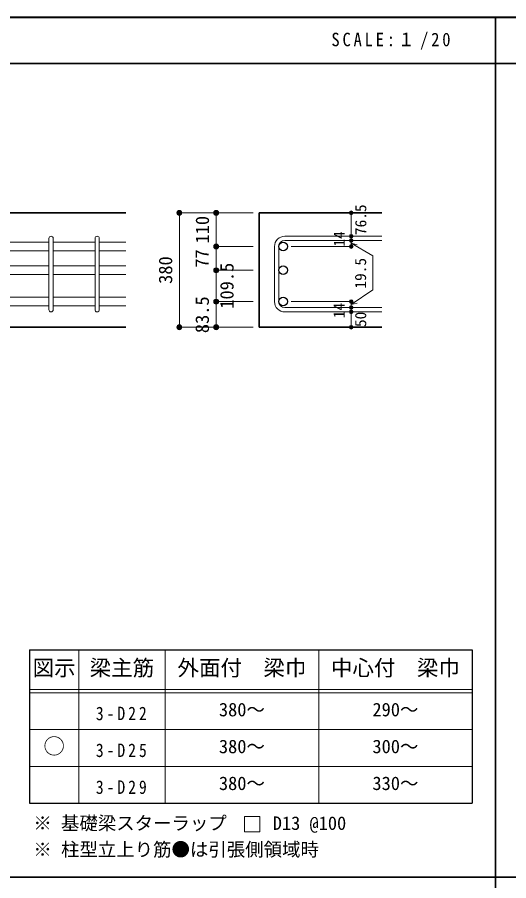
# Model space of a CAD drawing. Units: millimetres at full size, sheet at 1:20; details may follow other scales. Extents: x -3982 to 3969, y -2797 to 2801.
# Drawn here: x -2307 to -706, y -10 to 2801 of the extents above; entities that cross this region are included whole.
import ezdxf
from ezdxf.enums import TextEntityAlignment as Align

# ---------------------------------------------------------------- set-up
doc = ezdxf.new("R2010")
doc.units = ezdxf.units.MM
doc.header["$LTSCALE"] = 20
doc.header["$PDMODE"] = 32
doc.header["$PDSIZE"] = 12
for name, color, linetype, lineweight in [('6-1_躯体線', 2, 'Continuous', 35), ('6-5_梁主筋', 7, 'Continuous', 18), ('6-6_S.T.P.', 7, 'Continuous', 18), ('6-7_文字', 7, 'Continuous', 18), ('6-D_寸法', 4, 'Continuous', 9), ('6-E_枠', 7, 'Continuous', 18), ('F-0_枠', 6, 'Continuous', 40)]:
    doc.layers.add(name, color=color, linetype=linetype, lineweight=lineweight)
doc.styles.add('ＭＳ ゴシック', font='')
doc.styles.get('ＭＳ ゴシック').set_extended_font_data('MS Gothic')

msp = doc.modelspace()

# ---------------------------------------------------------------- linework, layer by layer
at = {"layer": '6-1_躯体線'}
for p, q in [((-1519.2, 2164.12), (-1119.2, 2164.12)), ((-1519.2, 2164.12), (-1519.2, 1791.62)), ((-1953.87, 1791.62), (-2353.87, 1791.62)), ((-1519.2, 1791.62), (-1119.2, 1791.62))]:
    msp.add_line(p, q, dxfattribs=at)
msp.add_lwpolyline([(-1953.87, 2164.12), (-2754.32, 2164.12), (-3153.87, 2164.12)], dxfattribs=at)
at = {"layer": '6-5_梁主筋'}
for p, q in [((-2203.87, 2068.51), (-2339.87, 2068.51)), ((-2053.87, 2068.51), (-2189.87, 2068.51)), ((-1953.87, 2068.51), (-2039.87, 2068.51)), ((-2203.87, 2040.51), (-2339.87, 2040.51)), ((-2053.87, 2040.51), (-2189.87, 2040.51)), ((-1953.87, 2040.51), (-2039.87, 2040.51)), ((-2203.87, 1991.12), (-2339.87, 1991.12)), ((-2053.87, 1991.12), (-2189.87, 1991.12)), ((-1953.87, 1991.12), (-2039.87, 1991.12)), ((-2203.87, 1963.12), (-2339.87, 1963.12)), ((-2053.87, 1963.12), (-2189.87, 1963.12)), ((-1953.87, 1963.12), (-2039.87, 1963.12)), ((-2203.87, 1889.12), (-2339.87, 1889.12)), ((-2053.87, 1889.12), (-2189.87, 1889.12)), ((-1953.87, 1889.12), (-2039.87, 1889.12)), ((-2203.87, 1861.12), (-2339.87, 1861.12)), ((-2053.87, 1861.12), (-2189.87, 1861.12)), ((-1953.87, 1861.12), (-2039.87, 1861.12))]:
    msp.add_line(p, q, dxfattribs=at)
at = {"layer": '6-5_梁主筋', "color": 3, "lineweight": 25}
for centre in [(-1441.2, 2054.51), (-1441.2, 1977.12), (-1441.2, 1875.12)]:
    msp.add_circle(centre, 14, dxfattribs=at)
at = {"layer": '6-6_S.T.P.'}
for p, q in [((-2203.87, 1848.62), (-2203.87, 2080.62)), ((-2189.87, 1848.62), (-2189.87, 2080.62)), ((-2053.87, 1848.62), (-2053.87, 2080.62)), ((-2039.87, 1848.62), (-2039.87, 2080.62)), ((-1435.7, 2088.01), (-1119.2, 2088.01)), ((-1469.2, 2054.51), (-1469.2, 1875.12)), ((-1455.2, 2054.51), (-1455.2, 1875.12)), ((-1435.7, 2074.01), (-1119.2, 2074.01)), ((-1435.7, 1855.62), (-1119.2, 1855.62)), ((-1435.7, 1841.62), (-1119.2, 1841.62))]:
    msp.add_line(p, q, dxfattribs=at)
for centre, radius, start, end in [((-2196.87, 2081.01), 7, 0, 180), ((-2046.87, 2081.01), 7, 0, 180), ((-1435.7, 2054.51), 33.5, 90, 180), ((-1435.7, 2054.51), 19.5, 90, 180), ((-1435.7, 1875.12), 33.5, 180, 270), ((-1435.7, 1875.12), 19.5, 180, 270), ((-2196.87, 1848.62), 7, 180, 0), ((-2046.87, 1848.62), 7, 180, 0)]:
    msp.add_arc(centre, radius, start, end, dxfattribs=at)
at = {"layer": '6-7_文字'}
msp.add_lwpolyline([(-1567.39, 148.89), (-1517.39, 148.89), (-1517.39, 198.89), (-1567.39, 198.89)], close=True, dxfattribs=at)
at = {"layer": '6-D_寸法'}
for p, q in [((-1779.2, 2164.12), (-1659.2, 2164.12)), ((-1779.2, 1791.62), (-1779.2, 2164.12)), ((-1659.2, 2164.12), (-1539.2, 2164.12)), ((-1659.2, 2164.12), (-1659.2, 2054.51)), ((-1219.2, 2054.51), (-1219.2, 2164.12)), ((-1659.2, 2054.51), (-1539.2, 2054.51)), ((-1659.2, 2054.51), (-1659.2, 1987.12)), ((-1219.2, 2054.51), (-1415.29, 2054.51)), ((-1219.2, 2064.84), (-1199.88, 2059.66)), ((-1219.2, 2064.84), (-1149.14, 2024.39)), ((-1149.14, 2024.39), (-1149.14, 1913.82)), ((-1659.2, 1987.12), (-1659.2, 1875.12)), ((-1659.2, 1977.12), (-1539.2, 1977.12)), ((-1219.2, 1865.37), (-1149.14, 1913.82)), ((-1219.2, 1875.12), (-1415.29, 1875.12)), ((-1219.2, 1791.62), (-1219.2, 1875.12)), ((-1219.2, 1865.37), (-1199.88, 1870.55)), ((-1779.2, 1791.62), (-1659.2, 1791.62)), ((-1779.2, 1791.62), (-1669.33, 1791.62)), ((-1659.2, 1791.62), (-1539.2, 1791.62))]:
    msp.add_line(p, q, dxfattribs=at)
msp.add_lwpolyline([(-1659.2, 1791.62), (-1659.2, 1875.12), (-1539.2, 1875.12)], dxfattribs=at)
for centre, radius in [((-1779.2, 2164.12), 8), ((-1779.2, 2164.12), 7.2), ((-1779.2, 2164.12), 6.4), ((-1779.2, 2164.12), 5.6), ((-1779.2, 2164.12), 4.8), ((-1779.2, 2164.12), 4), ((-1779.2, 2164.12), 3.2), ((-1779.2, 2164.12), 2.4), ((-1779.2, 2164.12), 1.6), ((-1779.2, 2164.12), 0.8), ((-1659.2, 2164.12), 8), ((-1659.2, 2164.12), 7.2), ((-1659.2, 2164.12), 6.4), ((-1659.2, 2164.12), 5.6), ((-1659.2, 2164.12), 4.8), ((-1659.2, 2164.12), 4), ((-1659.2, 2164.12), 3.2), ((-1659.2, 2164.12), 2.4), ((-1659.2, 2164.12), 1.6), ((-1659.2, 2164.12), 0.8), ((-1219.2, 2164.12), 4), ((-1219.2, 2164.12), 3.6), ((-1219.2, 2164.12), 3.2), ((-1219.2, 2164.12), 2.8), ((-1219.2, 2164.12), 2.4), ((-1219.2, 2164.12), 2), ((-1219.2, 2164.12), 1.6), ((-1219.2, 2164.12), 1.2), ((-1219.2, 2164.12), 0.8), ((-1219.2, 2164.12), 0.4), ((-1219.2, 2088.01), 4), ((-1219.2, 2088.01), 3.6), ((-1219.2, 2088.01), 3.2), ((-1219.2, 2088.01), 2.8), ((-1219.2, 2088.01), 2.4), ((-1219.2, 2088.01), 2), ((-1219.2, 2088.01), 1.6), ((-1219.2, 2088.01), 1.2), ((-1219.2, 2088.01), 0.8), ((-1219.2, 2088.01), 0.4), ((-1659.2, 2054.51), 8), ((-1659.2, 2054.51), 7.2), ((-1659.2, 2054.51), 6.4), ((-1659.2, 2054.51), 5.6), ((-1659.2, 2054.51), 4.8), ((-1659.2, 2054.51), 4), ((-1659.2, 2054.51), 3.2), ((-1659.2, 2054.51), 2.4), ((-1659.2, 2054.51), 1.6), ((-1659.2, 2054.51), 0.8), ((-1219.2, 2074.01), 4), ((-1219.2, 2054.51), 4), ((-1219.2, 2074.01), 3.6), ((-1219.2, 2054.51), 3.6), ((-1219.2, 2074.01), 3.2), ((-1219.2, 2054.51), 3.2), ((-1219.2, 2074.01), 2.8), ((-1219.2, 2054.51), 2.8), ((-1219.2, 2074.01), 2.4), ((-1219.2, 2054.51), 2.4), ((-1219.2, 2074.01), 2), ((-1219.2, 2054.51), 2), ((-1219.2, 2074.01), 1.6), ((-1219.2, 2054.51), 1.6), ((-1219.2, 2074.01), 1.2), ((-1219.2, 2054.51), 1.2), ((-1219.2, 2074.01), 0.8), ((-1219.2, 2054.51), 0.8), ((-1219.2, 2074.01), 0.4), ((-1219.2, 2054.51), 0.4), ((-1659.2, 1977.12), 8), ((-1659.2, 1977.12), 7.2), ((-1659.2, 1977.12), 6.4), ((-1659.2, 1977.12), 5.6), ((-1659.2, 1977.12), 4.8), ((-1659.2, 1977.12), 4), ((-1659.2, 1977.12), 3.2), ((-1659.2, 1977.12), 2.4), ((-1659.2, 1977.12), 1.6), ((-1659.2, 1977.12), 0.8), ((-1659.2, 1875.12), 8), ((-1659.2, 1875.12), 7.2), ((-1659.2, 1875.12), 6.4), ((-1659.2, 1875.12), 5.6), ((-1659.2, 1875.12), 4.8), ((-1659.2, 1875.12), 4), ((-1659.2, 1875.12), 3.2), ((-1659.2, 1875.12), 2.4), ((-1659.2, 1875.12), 1.6), ((-1659.2, 1875.12), 0.8), ((-1219.2, 1875.12), 4), ((-1219.2, 1855.62), 4), ((-1219.2, 1875.12), 3.6), ((-1219.2, 1855.62), 3.6), ((-1219.2, 1875.12), 3.2), ((-1219.2, 1855.62), 3.2), ((-1219.2, 1875.12), 2.8), ((-1219.2, 1855.62), 2.8), ((-1219.2, 1875.12), 2.4), ((-1219.2, 1855.62), 2.4), ((-1219.2, 1875.12), 2), ((-1219.2, 1855.62), 2), ((-1219.2, 1875.12), 1.6), ((-1219.2, 1855.62), 1.6), ((-1219.2, 1875.12), 1.2), ((-1219.2, 1855.62), 1.2), ((-1219.2, 1875.12), 0.8), ((-1219.2, 1855.62), 0.8), ((-1219.2, 1875.12), 0.4), ((-1219.2, 1855.62), 0.4), ((-1219.2, 1841.62), 4), ((-1219.2, 1841.62), 3.6), ((-1219.2, 1841.62), 3.2), ((-1219.2, 1841.62), 2.8), ((-1219.2, 1841.62), 2.4), ((-1219.2, 1841.62), 2), ((-1219.2, 1841.62), 1.6), ((-1219.2, 1841.62), 1.2), ((-1219.2, 1841.62), 0.8), ((-1219.2, 1841.62), 0.4), ((-1779.2, 1791.62), 8), ((-1659.2, 1791.62), 8), ((-1779.2, 1791.62), 7.2), ((-1779.2, 1791.62), 6.4), ((-1779.2, 1791.62), 5.6), ((-1779.2, 1791.62), 4.8), ((-1779.2, 1791.62), 4), ((-1779.2, 1791.62), 3.2), ((-1779.2, 1791.62), 2.4), ((-1779.2, 1791.62), 1.6), ((-1779.2, 1791.62), 0.8), ((-1659.2, 1791.62), 7.2), ((-1659.2, 1791.62), 6.4), ((-1659.2, 1791.62), 5.6), ((-1659.2, 1791.62), 4.8), ((-1659.2, 1791.62), 4), ((-1659.2, 1791.62), 3.2), ((-1659.2, 1791.62), 2.4), ((-1659.2, 1791.62), 1.6), ((-1659.2, 1791.62), 0.8), ((-1219.2, 1791.62), 4), ((-1219.2, 1791.62), 3.6), ((-1219.2, 1791.62), 3.2), ((-1219.2, 1791.62), 2.8), ((-1219.2, 1791.62), 2.4), ((-1219.2, 1791.62), 2), ((-1219.2, 1791.62), 1.6), ((-1219.2, 1791.62), 1.2), ((-1219.2, 1791.62), 0.8), ((-1219.2, 1791.62), 0.4)]:
    msp.add_circle(centre, radius, dxfattribs=at)
at = {"layer": '6-D_寸法', "color": 7}
for p in [(-1779.2, 2164.12), (-1659.2, 2164.12), (-1219.2, 2164.12), (-1219.2, 2088.01), (-1659.2, 2054.51), (-1219.2, 2074.01), (-1219.2, 2054.51), (-1659.2, 1977.12), (-1659.2, 1875.12), (-1219.2, 1875.12), (-1219.2, 1855.62), (-1219.2, 1841.62), (-1779.2, 1791.62), (-1659.2, 1791.62), (-1219.2, 1791.62)]:
    msp.add_point(p, dxfattribs=at)
at = {"layer": '6-E_枠', "color": 3, "lineweight": 25}
for p, q in [((-2267.02, 741.85), (-2267.02, 241.85)), ((-2267.02, 741.85), (-825.33, 741.85)), ((-825.33, 741.85), (-825.33, 241.85)), ((-2267.02, 241.85), (-825.33, 241.85))]:
    msp.add_line(p, q, dxfattribs=at)
at = {"layer": '6-E_枠'}
for p, q in [((-2107.02, 741.85), (-2107.02, 241.85)), ((-1825.33, 741.85), (-1825.33, 241.85)), ((-1325.33, 741.85), (-1325.33, 241.85)), ((-2267.02, 611.85), (-825.33, 611.85)), ((-2267.02, 601.85), (-825.33, 601.85)), ((-2267.02, 481.85), (-825.33, 481.85)), ((-2267.02, 361.85), (-825.33, 361.85))]:
    msp.add_line(p, q, dxfattribs=at)
at = {"layer": 'F-0_枠'}
msp.add_line((-3981.92, 2800.77), (3969.4, 2800.77), dxfattribs=at)
at = {"layer": 'F-0_枠', "color": 2, "lineweight": 35}
for p, q in [((-749.76, 2800.77), (-749.76, -2796.83)), ((-3981.92, 2650.77), (2482.4, 2650.77)), ((2482.4, 1.97), (-3981.92, 1.97))]:
    msp.add_line(p, q, dxfattribs=at)

# ---------------------------------------------------------------- texts
at = {"layer": '6-7_文字', "color": 2, "style": 'ＭＳ ゴシック'}
for s, p in [('図示', (-2257.02, 641.85)), ('梁主筋', (-2071.17, 641.85)), ('外面付\u3000梁巾', (-1785.33, 641.85)), ('中心付\u3000梁巾', (-1285.33, 641.85)), ('○', (-2222.02, 386.85))]:
    msp.add_text(s, height=51.32, dxfattribs=at).set_placement(p, align=Align.BOTTOM_LEFT)
at = {"layer": '6-7_文字', "style": 'ＭＳ ゴシック'}
for s, p in [('380～', (-1650.33, 511.85)), ('290～', (-1150.33, 511.85)), ('380～', (-1650.33, 391.85)), ('300～', (-1150.33, 391.85)), ('380～', (-1650.33, 271.85)), ('330～', (-1150.33, 271.85)), ('※ 基礎梁スターラップ     D13 @100', (-2254.64, 142.13)), ('※ 柱型立上り筋●は引張側領域時', (-2254.64, 56.45))]:
    msp.add_text(s, height=43.99, dxfattribs=at).set_placement(p, align=Align.BOTTOM_LEFT)
at = {"layer": '6-7_文字', "color": 2, "insert": (-1283.99, 2695.77), "char_height": 43.99, "attachment_point": 7, "style": 'ＭＳ ゴシック'}
msp.add_mtext('\\T1.34;\\W0.9;SCALE:１/20', dxfattribs=at)
at = {"layer": '6-7_文字', "char_height": 43.99, "attachment_point": 7, "style": 'ＭＳ ゴシック'}
for s, insert in [('\\T1.38;\\W0.85;3-D22', (-2051.17, 511.85)), ('\\T1.38;\\W0.85;3-D25', (-2051.17, 391.85)), ('\\T1.38;\\W0.85;3-D29', (-2051.17, 271.85))]:
    msp.add_mtext(s, dxfattribs=dict(at, insert=insert))
at = {"layer": '6-D_寸法', "style": 'ＭＳ ゴシック'}
for s, height, p in [('76.5', 36.66, (-1159.2, 2091.76)), ('110', 43.99, (-1669.31, 2064.34)), ('14', 36.66, (-1229.2, 2054.12)), ('77', 43.99, (-1670.1, 1985.41)), ('380', 43.99, (-1789.2, 1932.87)), ('109.5', 43.99, (-1589.31, 1852)), ('19.5', 36.66, (-1159.91, 1917.48)), ('83.5', 43.99, (-1669.67, 1772.51)), ('14', 36.66, (-1229.59, 1820.94)), ('50', 36.66, (-1159.53, 1792.3))]:
    msp.add_text(s, height=height, rotation=90, dxfattribs=at).set_placement(p, align=Align.BOTTOM_LEFT)

doc.saveas('drawing.dxf')
